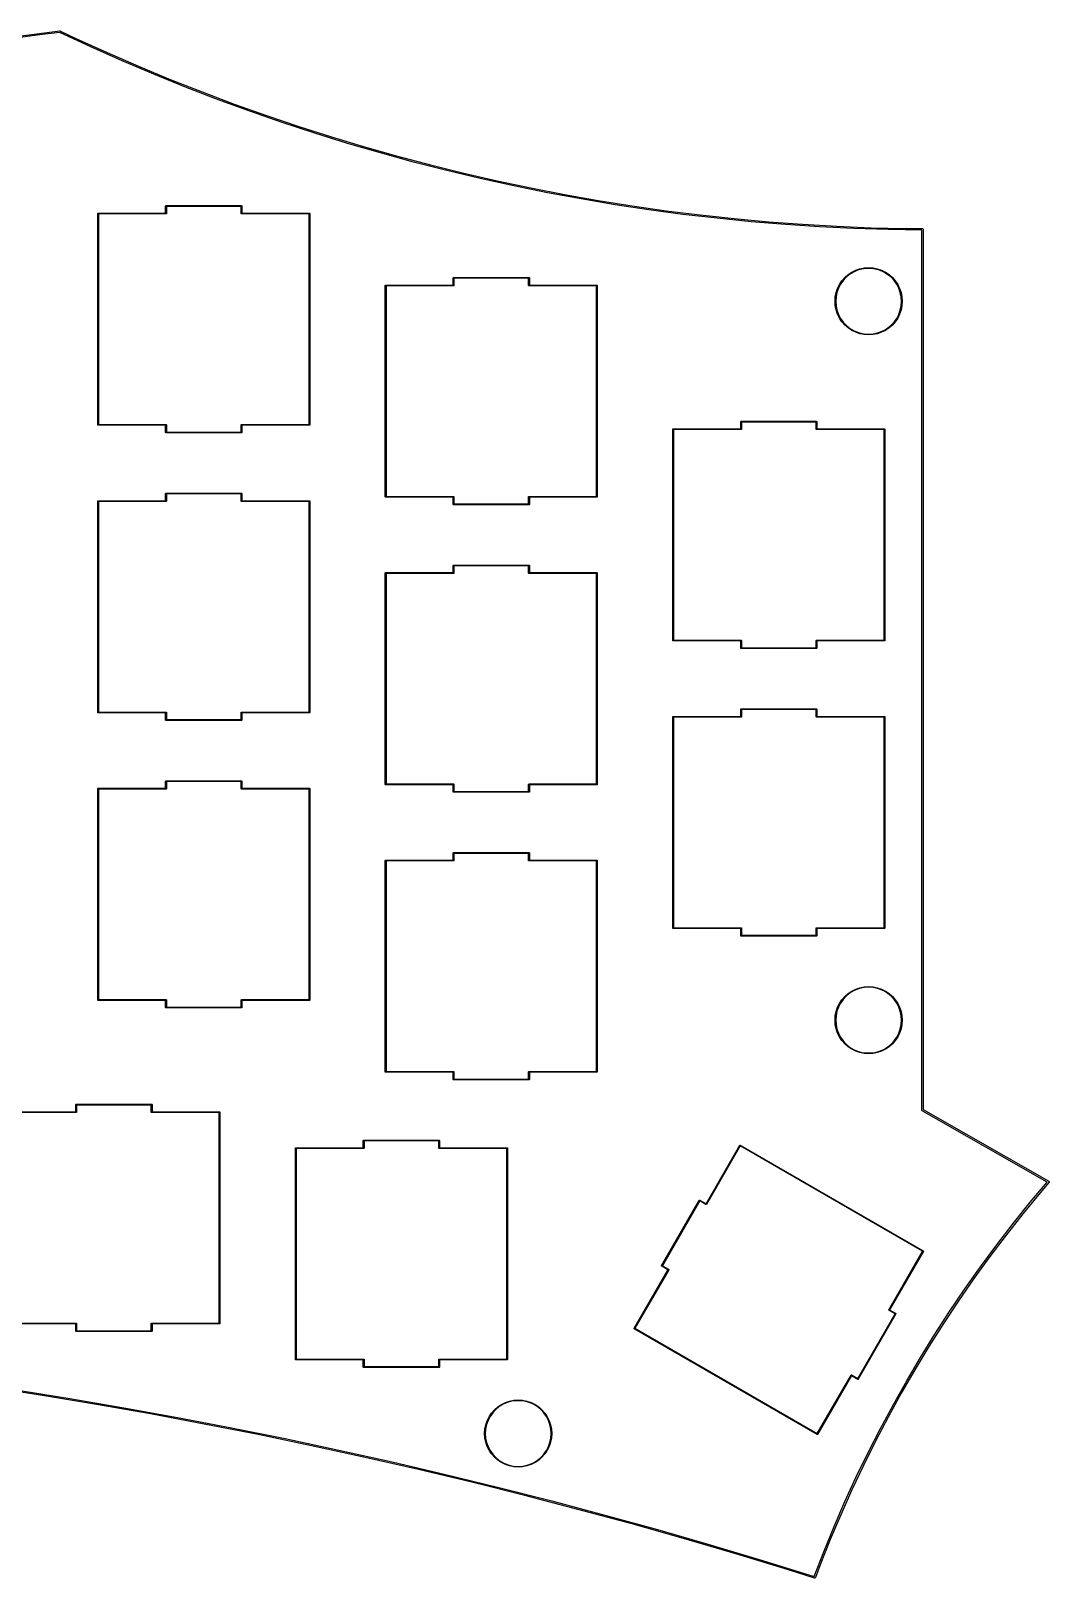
# Model space of a CAD drawing. Extents: x 54 to 197, y -144 to -42.
# Drawn here: x 129.6 to 197.1, y -144.1 to -41.6 of the extents above; entities that cross this region are included whole.
import ezdxf

# ---------------------------------------------------------------- set-up
doc = ezdxf.new("R2010")
doc.units = 0
doc.layers.add('BLACK', color=7, linetype='CONTINUOUS')

msp = doc.modelspace()

# ---------------------------------------------------------------- linework, layer by layer
at = {"layer": 'BLACK', "linetype": 'CONTINUOUS'}
for p, q in [((130.209829, -41.890552), (127.494024, -42.265391)), ((128.838254, -41.978909), (131.557807, -41.622262)), ((131.555902, -41.723268), (130.209829, -41.890552)), ((133.60456, -42.675382), (131.555902, -41.723268)), ((131.557807, -41.622262), (131.557807, -41.622257)), ((131.557807, -41.622257), (131.571547, -41.624906)), ((131.571547, -41.624906), (131.585426, -41.626711)), ((131.585426, -41.626711), (131.585422, -41.626719)), ((131.585422, -41.626719), (132.61166, -42.114188)), ((132.61166, -42.114188), (134.680218, -43.054525)), ((135.682396, -43.598979), (133.60456, -42.675382)), ((134.680218, -43.054525), (136.764265, -43.960017)), ((137.775438, -44.487576), (135.682396, -43.598979)), ((136.764265, -43.960017), (138.863214, -44.830409)), ((139.883097, -45.340924), (137.775438, -44.487576)), ((138.863214, -44.830409), (140.976473, -45.665455)), ((142.00478, -46.158784), (139.883097, -45.340924)), ((140.976473, -45.665455), (143.103447, -46.46492)), ((144.139889, -46.940923), (142.00478, -46.158784)), ((143.103447, -46.46492), (145.243539, -47.228579)), ((146.287822, -47.687123), (144.139889, -46.940923)), ((145.243539, -47.228579), (147.396144, -47.956218)), ((148.447975, -48.397172), (146.287822, -47.687123)), ((147.396144, -47.956218), (149.560656, -48.64763)), ((150.619739, -49.070872), (148.447975, -48.397172)), ((149.560656, -48.64763), (151.736467, -49.302622)), ((152.802503, -49.708031), (150.619739, -49.070872)), ((151.736467, -49.302622), (153.922963, -49.921009)), ((154.995652, -50.308472), (152.802503, -49.708031)), ((153.922963, -49.921009), (156.119528, -50.502617)), ((157.198568, -50.872024), (154.995652, -50.308472)), ((156.119528, -50.502617), (158.325544, -51.047282)), ((159.410631, -51.398529), (157.198568, -50.872024)), ((158.325544, -51.047282), (160.540389, -51.55485)), ((161.631218, -51.887839), (159.410631, -51.398529)), ((160.540389, -51.55485), (162.76344, -52.025179)), ((163.859704, -52.339816), (161.631218, -51.887839)), ((162.76344, -52.025179), (164.994071, -52.458136)), ((138.563973, -53.221875), (138.565876, -53.212308)), ((138.563973, -53.696875), (138.563973, -53.221875)), ((138.565876, -53.212308), (138.579406, -53.198778)), ((138.579406, -53.198778), (138.588973, -53.196875)), ((138.588973, -53.196875), (143.588973, -53.196875)), ((138.613973, -53.246875), (138.613973, -53.721875)), ((143.563973, -53.246875), (138.613973, -53.246875)), ((143.563973, -53.721875), (143.563973, -53.246875)), ((143.588973, -53.196875), (143.59854, -53.198778)), ((143.59854, -53.198778), (143.61207, -53.212308)), ((143.61207, -53.212308), (143.613973, -53.221875)), ((143.613973, -53.221875), (143.613973, -53.696875)), ((166.09546, -52.754332), (163.859704, -52.339816)), ((164.994071, -52.458136), (167.231654, -52.8536)), ((168.337858, -53.131271), (166.09546, -52.754332)), ((167.231654, -52.8536), (169.475557, -53.211458)), ((170.586266, -53.470527), (168.337858, -53.131271)), ((169.475557, -53.211458), (171.72515, -53.531611)), ((134.063973, -53.721875), (134.065876, -53.712308)), ((134.063973, -67.721875), (134.063973, -53.721875)), ((134.065876, -53.712308), (134.079406, -53.698778)), ((134.079406, -53.698778), (134.088973, -53.696875)), ((134.088973, -53.696875), (138.563973, -53.696875)), ((138.588973, -53.746875), (134.113973, -53.746875)), ((134.113973, -53.746875), (134.113973, -67.696875)), ((138.59854, -53.744972), (138.588973, -53.746875)), ((138.61207, -53.731442), (138.59854, -53.744972)), ((138.613973, -53.721875), (138.61207, -53.731442)), ((143.565876, -53.731442), (143.563973, -53.721875)), ((143.579406, -53.744972), (143.565876, -53.731442)), ((143.588973, -53.746875), (143.579406, -53.744972)), ((148.063973, -53.746875), (143.588973, -53.746875)), ((143.613973, -53.696875), (148.088973, -53.696875)), ((148.063973, -67.696875), (148.063973, -53.746875)), ((148.088973, -53.696875), (148.09854, -53.698778)), ((148.09854, -53.698778), (148.11207, -53.712308)), ((148.11207, -53.712308), (148.113973, -53.721875)), ((148.113973, -53.721875), (148.113973, -67.721875)), ((172.84005, -53.772004), (170.586266, -53.470527)), ((171.72515, -53.531611), (173.979799, -53.813967)), ((175.098576, -54.035617), (172.84005, -53.772004)), ((173.979799, -53.813967), (176.238869, -54.058448)), ((177.361207, -54.261292), (175.098576, -54.035617)), ((176.238869, -54.058448), (178.501723, -54.264984)), ((179.627307, -54.448966), (177.361207, -54.261292)), ((178.501723, -54.264984), (180.767724, -54.433518)), ((181.896238, -54.598585), (179.627307, -54.448966)), ((180.767724, -54.433518), (183.036235, -54.564002)), ((184.167359, -54.710107), (181.896238, -54.598585)), ((183.036235, -54.564002), (185.306615, -54.656399)), ((186.440033, -54.783502), (184.167359, -54.710107)), ((185.306615, -54.656399), (187.578227, -54.710683)), ((188.663973, -54.817978), (186.440033, -54.783502)), ((187.578227, -54.710683), (188.714329, -54.718751)), ((188.663973, -113.109375), (188.663973, -54.817978)), ((188.714329, -54.718751), (188.725762, -54.722556)), ((188.725762, -54.722556), (188.733107, -54.722556)), ((188.733107, -54.722556), (188.73677, -54.726219)), ((188.73677, -54.726219), (188.743649, -54.728509)), ((188.743649, -54.728509), (188.755201, -54.74465)), ((188.755201, -54.74465), (188.760167, -54.749616)), ((188.760167, -54.749616), (188.76071, -54.752347)), ((188.76071, -54.752347), (188.761634, -54.753638)), ((188.761634, -54.753638), (188.761611, -54.756875)), ((188.761611, -54.756875), (188.763973, -54.76875)), ((188.763973, -54.76875), (188.763973, -113.080359)), ((184.290627, -57.475618), (184.566226, -57.382065)), ((184.566226, -57.382065), (184.851677, -57.325285)), ((184.993324, -57.35625), (184.698547, -57.396766)), ((184.851677, -57.325285), (185.142098, -57.30625)), ((185.290872, -57.35625), (184.993324, -57.35625)), ((185.142098, -57.30625), (185.432519, -57.325285)), ((185.585649, -57.396766), (185.290872, -57.35625)), ((185.432519, -57.325285), (185.71797, -57.382065)), ((185.71797, -57.382065), (185.993569, -57.475618)), ((157.613973, -57.984375), (157.615876, -57.974808)), ((157.613973, -58.459375), (157.613973, -57.984375)), ((157.615876, -57.974808), (157.629406, -57.961278)), ((157.629406, -57.961278), (157.638973, -57.959375)), ((157.638973, -57.959375), (162.638973, -57.959375)), ((157.663973, -58.009375), (157.663973, -58.484375)), ((162.613973, -58.009375), (157.663973, -58.009375)), ((162.613973, -58.484375), (162.613973, -58.009375)), ((162.638973, -57.959375), (162.64854, -57.961278)), ((162.64854, -57.961278), (162.66207, -57.974808)), ((162.66207, -57.974808), (162.663973, -57.984375)), ((162.663973, -57.984375), (162.663973, -58.459375)), ((183.086466, -58.679779), (183.215191, -58.41875)), ((183.279394, -58.398514), (183.142502, -58.662703)), ((183.215191, -58.41875), (183.376887, -58.176756)), ((183.450984, -58.155427), (183.279394, -58.398514)), ((183.376887, -58.176756), (183.568785, -57.957937)), ((183.654076, -57.937968), (183.450984, -58.155427)), ((183.568785, -57.957937), (183.787604, -57.766039)), ((183.884888, -57.750189), (183.654076, -57.937968)), ((183.787604, -57.766039), (184.029598, -57.604343)), ((184.139118, -57.595587), (183.884888, -57.750189)), ((184.029598, -57.604343), (184.290627, -57.475618)), ((184.412033, -57.477044), (184.139118, -57.595587)), ((184.698547, -57.396766), (184.412033, -57.477044)), ((185.872163, -57.477044), (185.585649, -57.396766)), ((186.145078, -57.595587), (185.872163, -57.477044)), ((185.993569, -57.475618), (186.254598, -57.604343)), ((186.399308, -57.750189), (186.145078, -57.595587)), ((186.254598, -57.604343), (186.496592, -57.766039)), ((186.63012, -57.937968), (186.399308, -57.750189)), ((186.496592, -57.766039), (186.715411, -57.957937)), ((186.833212, -58.155427), (186.63012, -57.937968)), ((186.715411, -57.957937), (186.907309, -58.176756)), ((187.004802, -58.398514), (186.833212, -58.155427)), ((186.907309, -58.176756), (187.069005, -58.41875)), ((187.141694, -58.662703), (187.004802, -58.398514)), ((187.069005, -58.41875), (187.19773, -58.679779)), ((153.113973, -58.484375), (153.115876, -58.474808)), ((153.113973, -72.484375), (153.113973, -58.484375)), ((153.115876, -58.474808), (153.129406, -58.461278)), ((153.129406, -58.461278), (153.138973, -58.459375)), ((153.138973, -58.459375), (157.613973, -58.459375)), ((157.638973, -58.509375), (153.163973, -58.509375)), ((153.163973, -58.509375), (153.163973, -72.459375)), ((157.64854, -58.507472), (157.638973, -58.509375)), ((157.66207, -58.493942), (157.64854, -58.507472)), ((157.663973, -58.484375), (157.66207, -58.493942)), ((162.615876, -58.493942), (162.613973, -58.484375)), ((162.629406, -58.507472), (162.615876, -58.493942)), ((162.638973, -58.509375), (162.629406, -58.507472)), ((167.113973, -58.509375), (162.638973, -58.509375)), ((162.663973, -58.459375), (167.138973, -58.459375)), ((167.113973, -72.459375), (167.113973, -58.509375)), ((167.138973, -58.459375), (167.14854, -58.461278)), ((167.14854, -58.461278), (167.16207, -58.474808)), ((167.16207, -58.474808), (167.163973, -58.484375)), ((167.163973, -58.484375), (167.163973, -72.484375)), ((182.917098, -59.53125), (182.936133, -59.240829)), ((182.936133, -59.240829), (182.992913, -58.955378)), ((182.982321, -59.234396), (182.962016, -59.53125)), ((183.042859, -58.943071), (182.982321, -59.234396)), ((182.992913, -58.955378), (183.086466, -58.679779)), ((183.142502, -58.662703), (183.042859, -58.943071)), ((187.241337, -58.943071), (187.141694, -58.662703)), ((187.19773, -58.679779), (187.291283, -58.955378)), ((187.301875, -59.234396), (187.241337, -58.943071)), ((187.291283, -58.955378), (187.348063, -59.240829)), ((187.32218, -59.53125), (187.301875, -59.234396)), ((187.348063, -59.240829), (187.367098, -59.53125)), ((182.936133, -59.821671), (182.917098, -59.53125)), ((182.992913, -60.107122), (182.936133, -59.821671)), ((182.962016, -59.53125), (182.982321, -59.828104)), ((182.982321, -59.828104), (183.042859, -60.119429)), ((183.086466, -60.382721), (182.992913, -60.107122)), ((183.042859, -60.119429), (183.142502, -60.399797)), ((183.215191, -60.64375), (183.086466, -60.382721)), ((183.142502, -60.399797), (183.279394, -60.663986)), ((187.004802, -60.663986), (187.141694, -60.399797)), ((187.19773, -60.382721), (187.069005, -60.64375)), ((187.141694, -60.399797), (187.241337, -60.119429)), ((187.291283, -60.107122), (187.19773, -60.382721)), ((187.241337, -60.119429), (187.301875, -59.828104)), ((187.348063, -59.821671), (187.291283, -60.107122)), ((187.301875, -59.828104), (187.32218, -59.53125)), ((187.367098, -59.53125), (187.348063, -59.821671)), ((183.376887, -60.885744), (183.215191, -60.64375)), ((183.279394, -60.663986), (183.450984, -60.907073)), ((183.568785, -61.104563), (183.376887, -60.885744)), ((183.450984, -60.907073), (183.654076, -61.124532)), ((183.787604, -61.296461), (183.568785, -61.104563)), ((183.654076, -61.124532), (183.884888, -61.312311)), ((184.029598, -61.458157), (183.787604, -61.296461)), ((183.884888, -61.312311), (184.139118, -61.466913)), ((184.290627, -61.586882), (184.029598, -61.458157)), ((184.139118, -61.466913), (184.412033, -61.585456)), ((185.872163, -61.585456), (186.145078, -61.466913)), ((186.254598, -61.458157), (185.993569, -61.586882)), ((186.145078, -61.466913), (186.399308, -61.312311)), ((186.496592, -61.296461), (186.254598, -61.458157)), ((186.399308, -61.312311), (186.63012, -61.124532)), ((186.715411, -61.104563), (186.496592, -61.296461)), ((186.63012, -61.124532), (186.833212, -60.907073)), ((186.907309, -60.885744), (186.715411, -61.104563)), ((186.833212, -60.907073), (187.004802, -60.663986)), ((187.069005, -60.64375), (186.907309, -60.885744)), ((184.566226, -61.680435), (184.290627, -61.586882)), ((184.412033, -61.585456), (184.698547, -61.665734)), ((184.851677, -61.737215), (184.566226, -61.680435)), ((184.698547, -61.665734), (184.993324, -61.70625)), ((185.142098, -61.75625), (184.851677, -61.737215)), ((184.993324, -61.70625), (185.290872, -61.70625)), ((185.432519, -61.737215), (185.142098, -61.75625)), ((185.290872, -61.70625), (185.585649, -61.665734)), ((185.71797, -61.680435), (185.432519, -61.737215)), ((185.585649, -61.665734), (185.872163, -61.585456)), ((185.993569, -61.586882), (185.71797, -61.680435)), ((176.663973, -67.509375), (176.665876, -67.499808)), ((176.663973, -67.984375), (176.663973, -67.509375)), ((176.665876, -67.499808), (176.679406, -67.486278)), ((176.679406, -67.486278), (176.688973, -67.484375)), ((176.688973, -67.484375), (181.688973, -67.484375)), ((176.713973, -67.534375), (176.713973, -68.009375)), ((181.663973, -67.534375), (176.713973, -67.534375)), ((181.663973, -68.009375), (181.663973, -67.534375)), ((181.688973, -67.484375), (181.69854, -67.486278)), ((181.69854, -67.486278), (181.71207, -67.499808)), ((181.71207, -67.499808), (181.713973, -67.509375)), ((181.713973, -67.509375), (181.713973, -67.984375)), ((134.065876, -67.731442), (134.063973, -67.721875)), ((134.079406, -67.744972), (134.065876, -67.731442)), ((134.088973, -67.746875), (134.079406, -67.744972)), ((138.563973, -67.746875), (134.088973, -67.746875)), ((134.113973, -67.696875), (138.588973, -67.696875)), ((138.563973, -68.221875), (138.563973, -67.746875)), ((138.565876, -68.231442), (138.563973, -68.221875)), ((138.579406, -68.244972), (138.565876, -68.231442)), ((138.588973, -68.246875), (138.579406, -68.244972)), ((138.588973, -67.696875), (138.59854, -67.698778)), ((143.588973, -68.246875), (138.588973, -68.246875)), ((138.59854, -67.698778), (138.61207, -67.712308)), ((138.61207, -67.712308), (138.613973, -67.721875)), ((138.613973, -67.721875), (138.613973, -68.196875)), ((138.613973, -68.196875), (143.563973, -68.196875)), ((143.563973, -67.721875), (143.565876, -67.712308)), ((143.563973, -68.196875), (143.563973, -67.721875)), ((143.565876, -67.712308), (143.579406, -67.698778)), ((143.579406, -67.698778), (143.588973, -67.696875)), ((143.588973, -67.696875), (148.063973, -67.696875)), ((143.59854, -68.244972), (143.588973, -68.246875)), ((143.61207, -68.231442), (143.59854, -68.244972)), ((143.613973, -68.221875), (143.61207, -68.231442)), ((148.088973, -67.746875), (143.613973, -67.746875)), ((143.613973, -67.746875), (143.613973, -68.221875)), ((148.09854, -67.744972), (148.088973, -67.746875)), ((148.11207, -67.731442), (148.09854, -67.744972)), ((148.113973, -67.721875), (148.11207, -67.731442)), ((172.163973, -68.009375), (172.165876, -67.999808)), ((172.163973, -82.009375), (172.163973, -68.009375)), ((172.165876, -67.999808), (172.179406, -67.986278)), ((172.179406, -67.986278), (172.188973, -67.984375)), ((172.188973, -67.984375), (176.663973, -67.984375)), ((176.688973, -68.034375), (172.213973, -68.034375)), ((172.213973, -68.034375), (172.213973, -81.984375)), ((176.69854, -68.032472), (176.688973, -68.034375)), ((176.71207, -68.018942), (176.69854, -68.032472)), ((176.713973, -68.009375), (176.71207, -68.018942)), ((181.665876, -68.018942), (181.663973, -68.009375)), ((181.679406, -68.032472), (181.665876, -68.018942)), ((181.688973, -68.034375), (181.679406, -68.032472)), ((186.163973, -68.034375), (181.688973, -68.034375)), ((181.713973, -67.984375), (186.188973, -67.984375)), ((186.163973, -81.984375), (186.163973, -68.034375)), ((186.188973, -67.984375), (186.19854, -67.986278)), ((186.19854, -67.986278), (186.21207, -67.999808)), ((186.21207, -67.999808), (186.213973, -68.009375)), ((186.213973, -68.009375), (186.213973, -82.009375)), ((134.063973, -72.771875), (134.065876, -72.762308)), ((134.065876, -72.762308), (134.079406, -72.748778)), ((134.079406, -72.748778), (134.088973, -72.746875)), ((134.088973, -72.746875), (138.563973, -72.746875)), ((138.563973, -72.271875), (138.565876, -72.262308)), ((138.563973, -72.746875), (138.563973, -72.271875)), ((138.565876, -72.262308), (138.579406, -72.248778)), ((138.579406, -72.248778), (138.588973, -72.246875)), ((138.588973, -72.246875), (143.588973, -72.246875)), ((138.613973, -72.296875), (138.613973, -72.771875)), ((143.563973, -72.296875), (138.613973, -72.296875)), ((143.563973, -72.771875), (143.563973, -72.296875)), ((143.588973, -72.246875), (143.59854, -72.248778)), ((143.59854, -72.248778), (143.61207, -72.262308)), ((143.61207, -72.262308), (143.613973, -72.271875)), ((143.613973, -72.271875), (143.613973, -72.746875)), ((143.613973, -72.746875), (148.088973, -72.746875)), ((148.088973, -72.746875), (148.09854, -72.748778)), ((148.09854, -72.748778), (148.11207, -72.762308)), ((148.11207, -72.762308), (148.113973, -72.771875)), ((153.115876, -72.493942), (153.113973, -72.484375)), ((153.129406, -72.507472), (153.115876, -72.493942)), ((153.138973, -72.509375), (153.129406, -72.507472)), ((157.613973, -72.509375), (153.138973, -72.509375)), ((153.163973, -72.459375), (157.638973, -72.459375)), ((157.613973, -72.984375), (157.613973, -72.509375)), ((157.638973, -72.459375), (157.64854, -72.461278)), ((157.64854, -72.461278), (157.66207, -72.474808)), ((157.66207, -72.474808), (157.663973, -72.484375)), ((157.663973, -72.484375), (157.663973, -72.959375)), ((162.613973, -72.484375), (162.615876, -72.474808)), ((162.613973, -72.959375), (162.613973, -72.484375)), ((162.615876, -72.474808), (162.629406, -72.461278)), ((162.629406, -72.461278), (162.638973, -72.459375)), ((162.638973, -72.459375), (167.113973, -72.459375)), ((167.138973, -72.509375), (162.663973, -72.509375)), ((162.663973, -72.509375), (162.663973, -72.984375)), ((167.14854, -72.507472), (167.138973, -72.509375)), ((167.16207, -72.493942), (167.14854, -72.507472)), ((167.163973, -72.484375), (167.16207, -72.493942)), ((134.063973, -86.771875), (134.063973, -72.771875)), ((138.588973, -72.796875), (134.113973, -72.796875)), ((134.113973, -72.796875), (134.113973, -86.746875)), ((138.59854, -72.794972), (138.588973, -72.796875)), ((138.61207, -72.781442), (138.59854, -72.794972)), ((138.613973, -72.771875), (138.61207, -72.781442)), ((143.565876, -72.781442), (143.563973, -72.771875)), ((143.579406, -72.794972), (143.565876, -72.781442)), ((143.588973, -72.796875), (143.579406, -72.794972)), ((148.063973, -72.796875), (143.588973, -72.796875)), ((148.063973, -86.746875), (148.063973, -72.796875)), ((148.113973, -72.771875), (148.113973, -86.771875)), ((157.615876, -72.993942), (157.613973, -72.984375)), ((157.629406, -73.007472), (157.615876, -72.993942)), ((157.638973, -73.009375), (157.629406, -73.007472)), ((162.638973, -73.009375), (157.638973, -73.009375)), ((157.663973, -72.959375), (162.613973, -72.959375)), ((162.64854, -73.007472), (162.638973, -73.009375)), ((162.66207, -72.993942), (162.64854, -73.007472)), ((162.663973, -72.984375), (162.66207, -72.993942)), ((153.113973, -77.534375), (153.115876, -77.524808)), ((153.113973, -91.534375), (153.113973, -77.534375)), ((153.115876, -77.524808), (153.129406, -77.511278)), ((153.129406, -77.511278), (153.138973, -77.509375)), ((153.138973, -77.509375), (157.613973, -77.509375)), ((157.638973, -77.559375), (153.163973, -77.559375)), ((153.163973, -77.559375), (153.163973, -91.509375)), ((157.613973, -77.034375), (157.615876, -77.024808)), ((157.613973, -77.509375), (157.613973, -77.034375)), ((157.615876, -77.024808), (157.629406, -77.011278)), ((157.629406, -77.011278), (157.638973, -77.009375)), ((157.638973, -77.009375), (162.638973, -77.009375)), ((157.64854, -77.557472), (157.638973, -77.559375)), ((157.66207, -77.543942), (157.64854, -77.557472)), ((157.663973, -77.534375), (157.66207, -77.543942)), ((157.663973, -77.059375), (157.663973, -77.534375)), ((162.613973, -77.059375), (157.663973, -77.059375)), ((162.613973, -77.534375), (162.613973, -77.059375)), ((162.615876, -77.543942), (162.613973, -77.534375)), ((162.629406, -77.557472), (162.615876, -77.543942)), ((162.638973, -77.559375), (162.629406, -77.557472)), ((162.638973, -77.009375), (162.64854, -77.011278)), ((167.113973, -77.559375), (162.638973, -77.559375)), ((162.64854, -77.011278), (162.66207, -77.024808)), ((162.66207, -77.024808), (162.663973, -77.034375)), ((162.663973, -77.034375), (162.663973, -77.509375)), ((162.663973, -77.509375), (167.138973, -77.509375)), ((167.113973, -91.509375), (167.113973, -77.559375)), ((167.138973, -77.509375), (167.14854, -77.511278)), ((167.14854, -77.511278), (167.16207, -77.524808)), ((167.16207, -77.524808), (167.163973, -77.534375)), ((167.163973, -77.534375), (167.163973, -91.534375)), ((172.213973, -81.984375), (176.688973, -81.984375)), ((176.688973, -81.984375), (176.69854, -81.986278)), ((176.69854, -81.986278), (176.71207, -81.999808)), ((181.665876, -81.999808), (181.679406, -81.986278)), ((181.679406, -81.986278), (181.688973, -81.984375)), ((181.688973, -81.984375), (186.163973, -81.984375)), ((172.165876, -82.018942), (172.163973, -82.009375)), ((172.179406, -82.032472), (172.165876, -82.018942)), ((172.188973, -82.034375), (172.179406, -82.032472)), ((176.663973, -82.034375), (172.188973, -82.034375)), ((176.663973, -82.509375), (176.663973, -82.034375)), ((176.665876, -82.518942), (176.663973, -82.509375)), ((176.679406, -82.532472), (176.665876, -82.518942)), ((176.688973, -82.534375), (176.679406, -82.532472)), ((181.688973, -82.534375), (176.688973, -82.534375)), ((176.71207, -81.999808), (176.713973, -82.009375)), ((176.713973, -82.009375), (176.713973, -82.484375)), ((176.713973, -82.484375), (181.663973, -82.484375)), ((181.663973, -82.009375), (181.665876, -81.999808)), ((181.663973, -82.484375), (181.663973, -82.009375)), ((181.69854, -82.532472), (181.688973, -82.534375)), ((181.71207, -82.518942), (181.69854, -82.532472)), ((181.713973, -82.509375), (181.71207, -82.518942)), ((186.188973, -82.034375), (181.713973, -82.034375)), ((181.713973, -82.034375), (181.713973, -82.509375)), ((186.19854, -82.032472), (186.188973, -82.034375)), ((186.21207, -82.018942), (186.19854, -82.032472)), ((186.213973, -82.009375), (186.21207, -82.018942)), ((134.065876, -86.781442), (134.063973, -86.771875)), ((134.079406, -86.794972), (134.065876, -86.781442)), ((134.088973, -86.796875), (134.079406, -86.794972)), ((138.563973, -86.796875), (134.088973, -86.796875)), ((134.113973, -86.746875), (138.588973, -86.746875)), ((138.563973, -87.271875), (138.563973, -86.796875)), ((138.588973, -86.746875), (138.59854, -86.748778)), ((138.59854, -86.748778), (138.61207, -86.762308)), ((138.61207, -86.762308), (138.613973, -86.771875)), ((138.613973, -86.771875), (138.613973, -87.246875)), ((143.563973, -86.771875), (143.565876, -86.762308)), ((143.563973, -87.246875), (143.563973, -86.771875)), ((143.565876, -86.762308), (143.579406, -86.748778)), ((143.579406, -86.748778), (143.588973, -86.746875)), ((143.588973, -86.746875), (148.063973, -86.746875)), ((148.088973, -86.796875), (143.613973, -86.796875)), ((143.613973, -86.796875), (143.613973, -87.271875)), ((148.09854, -86.794972), (148.088973, -86.796875)), ((148.11207, -86.781442), (148.09854, -86.794972)), ((148.113973, -86.771875), (148.11207, -86.781442)), ((172.163973, -87.059375), (172.165876, -87.049808)), ((172.163973, -101.059375), (172.163973, -87.059375)), ((172.165876, -87.049808), (172.179406, -87.036278)), ((172.179406, -87.036278), (172.188973, -87.034375)), ((172.188973, -87.034375), (176.663973, -87.034375)), ((176.688973, -87.084375), (172.213973, -87.084375)), ((172.213973, -87.084375), (172.213973, -101.034375)), ((176.663973, -86.559375), (176.665876, -86.549808)), ((176.663973, -87.034375), (176.663973, -86.559375)), ((176.665876, -86.549808), (176.679406, -86.536278)), ((176.679406, -86.536278), (176.688973, -86.534375)), ((176.688973, -86.534375), (181.688973, -86.534375)), ((176.69854, -87.082472), (176.688973, -87.084375)), ((176.71207, -87.068942), (176.69854, -87.082472)), ((176.713973, -87.059375), (176.71207, -87.068942)), ((176.713973, -86.584375), (176.713973, -87.059375)), ((181.663973, -86.584375), (176.713973, -86.584375)), ((181.663973, -87.059375), (181.663973, -86.584375)), ((181.665876, -87.068942), (181.663973, -87.059375)), ((181.679406, -87.082472), (181.665876, -87.068942)), ((181.688973, -87.084375), (181.679406, -87.082472)), ((181.688973, -86.534375), (181.69854, -86.536278)), ((186.163973, -87.084375), (181.688973, -87.084375)), ((181.69854, -86.536278), (181.71207, -86.549808)), ((181.71207, -86.549808), (181.713973, -86.559375)), ((181.713973, -86.559375), (181.713973, -87.034375)), ((181.713973, -87.034375), (186.188973, -87.034375)), ((186.163973, -101.034375), (186.163973, -87.084375)), ((186.188973, -87.034375), (186.19854, -87.036278)), ((186.19854, -87.036278), (186.21207, -87.049808)), ((186.21207, -87.049808), (186.213973, -87.059375)), ((186.213973, -87.059375), (186.213973, -101.059375)), ((138.565876, -87.281442), (138.563973, -87.271875)), ((138.579406, -87.294972), (138.565876, -87.281442)), ((138.588973, -87.296875), (138.579406, -87.294972)), ((143.588973, -87.296875), (138.588973, -87.296875)), ((138.613973, -87.246875), (143.563973, -87.246875)), ((143.59854, -87.294972), (143.588973, -87.296875)), ((143.61207, -87.281442), (143.59854, -87.294972)), ((143.613973, -87.271875), (143.61207, -87.281442)), ((134.063973, -91.821875), (134.065876, -91.812308)), ((134.063973, -105.821875), (134.063973, -91.821875)), ((134.065876, -91.812308), (134.079406, -91.798778)), ((134.079406, -91.798778), (134.088973, -91.796875)), ((134.088973, -91.796875), (138.563973, -91.796875)), ((138.588973, -91.846875), (134.113973, -91.846875)), ((134.113973, -91.846875), (134.113973, -105.796875)), ((138.563973, -91.321875), (138.565876, -91.312308)), ((138.563973, -91.796875), (138.563973, -91.321875)), ((138.565876, -91.312308), (138.579406, -91.298778)), ((138.579406, -91.298778), (138.588973, -91.296875)), ((138.588973, -91.296875), (143.588973, -91.296875)), ((138.59854, -91.844972), (138.588973, -91.846875)), ((138.61207, -91.831442), (138.59854, -91.844972)), ((138.613973, -91.821875), (138.61207, -91.831442)), ((138.613973, -91.346875), (138.613973, -91.821875)), ((143.563973, -91.346875), (138.613973, -91.346875)), ((143.563973, -91.821875), (143.563973, -91.346875)), ((143.565876, -91.831442), (143.563973, -91.821875)), ((143.579406, -91.844972), (143.565876, -91.831442)), ((143.588973, -91.846875), (143.579406, -91.844972)), ((143.588973, -91.296875), (143.59854, -91.298778)), ((148.063973, -91.846875), (143.588973, -91.846875)), ((143.59854, -91.298778), (143.61207, -91.312308)), ((143.61207, -91.312308), (143.613973, -91.321875)), ((143.613973, -91.321875), (143.613973, -91.796875)), ((143.613973, -91.796875), (148.088973, -91.796875)), ((148.063973, -105.796875), (148.063973, -91.846875)), ((148.088973, -91.796875), (148.09854, -91.798778)), ((148.09854, -91.798778), (148.11207, -91.812308)), ((148.11207, -91.812308), (148.113973, -91.821875)), ((148.113973, -91.821875), (148.113973, -105.821875)), ((153.115876, -91.543942), (153.113973, -91.534375)), ((153.129406, -91.557472), (153.115876, -91.543942)), ((153.138973, -91.559375), (153.129406, -91.557472)), ((157.613973, -91.559375), (153.138973, -91.559375)), ((153.163973, -91.509375), (157.638973, -91.509375)), ((157.613973, -92.034375), (157.613973, -91.559375)), ((157.615876, -92.043942), (157.613973, -92.034375)), ((157.629406, -92.057472), (157.615876, -92.043942)), ((157.638973, -92.059375), (157.629406, -92.057472)), ((157.638973, -91.509375), (157.64854, -91.511278)), ((162.638973, -92.059375), (157.638973, -92.059375)), ((157.64854, -91.511278), (157.66207, -91.524808)), ((157.66207, -91.524808), (157.663973, -91.534375)), ((157.663973, -91.534375), (157.663973, -92.009375)), ((157.663973, -92.009375), (162.613973, -92.009375)), ((162.613973, -91.534375), (162.615876, -91.524808)), ((162.613973, -92.009375), (162.613973, -91.534375)), ((162.615876, -91.524808), (162.629406, -91.511278)), ((162.629406, -91.511278), (162.638973, -91.509375)), ((162.638973, -91.509375), (167.113973, -91.509375)), ((162.64854, -92.057472), (162.638973, -92.059375)), ((162.66207, -92.043942), (162.64854, -92.057472)), ((162.663973, -92.034375), (162.66207, -92.043942)), ((167.138973, -91.559375), (162.663973, -91.559375)), ((162.663973, -91.559375), (162.663973, -92.034375)), ((167.14854, -91.557472), (167.138973, -91.559375)), ((167.16207, -91.543942), (167.14854, -91.557472)), ((167.163973, -91.534375), (167.16207, -91.543942)), ((157.613973, -96.084375), (157.615876, -96.074808)), ((157.613973, -96.559375), (157.613973, -96.084375)), ((157.615876, -96.074808), (157.629406, -96.061278)), ((157.629406, -96.061278), (157.638973, -96.059375)), ((157.638973, -96.059375), (162.638973, -96.059375)), ((157.663973, -96.109375), (157.663973, -96.584375)), ((162.613973, -96.109375), (157.663973, -96.109375)), ((162.613973, -96.584375), (162.613973, -96.109375)), ((162.638973, -96.059375), (162.64854, -96.061278)), ((162.64854, -96.061278), (162.66207, -96.074808)), ((162.66207, -96.074808), (162.663973, -96.084375)), ((162.663973, -96.084375), (162.663973, -96.559375)), ((153.113973, -96.584375), (153.115876, -96.574808)), ((153.113973, -110.584375), (153.113973, -96.584375)), ((153.115876, -96.574808), (153.129406, -96.561278)), ((153.129406, -96.561278), (153.138973, -96.559375)), ((153.138973, -96.559375), (157.613973, -96.559375)), ((157.638973, -96.609375), (153.163973, -96.609375)), ((153.163973, -96.609375), (153.163973, -110.559375)), ((157.64854, -96.607472), (157.638973, -96.609375)), ((157.66207, -96.593942), (157.64854, -96.607472)), ((157.663973, -96.584375), (157.66207, -96.593942)), ((162.615876, -96.593942), (162.613973, -96.584375)), ((162.629406, -96.607472), (162.615876, -96.593942)), ((162.638973, -96.609375), (162.629406, -96.607472)), ((167.113973, -96.609375), (162.638973, -96.609375)), ((162.663973, -96.559375), (167.138973, -96.559375)), ((167.113973, -110.559375), (167.113973, -96.609375)), ((167.138973, -96.559375), (167.14854, -96.561278)), ((167.14854, -96.561278), (167.16207, -96.574808)), ((167.16207, -96.574808), (167.163973, -96.584375)), ((167.163973, -96.584375), (167.163973, -110.584375)), ((172.165876, -101.068942), (172.163973, -101.059375)), ((172.179406, -101.082472), (172.165876, -101.068942)), ((172.188973, -101.084375), (172.179406, -101.082472)), ((176.663973, -101.084375), (172.188973, -101.084375)), ((172.213973, -101.034375), (176.688973, -101.034375)), ((176.663973, -101.559375), (176.663973, -101.084375)), ((176.688973, -101.034375), (176.69854, -101.036278)), ((176.69854, -101.036278), (176.71207, -101.049808)), ((176.71207, -101.049808), (176.713973, -101.059375)), ((176.713973, -101.059375), (176.713973, -101.534375)), ((181.663973, -101.059375), (181.665876, -101.049808)), ((181.663973, -101.534375), (181.663973, -101.059375)), ((181.665876, -101.049808), (181.679406, -101.036278)), ((181.679406, -101.036278), (181.688973, -101.034375)), ((181.688973, -101.034375), (186.163973, -101.034375)), ((186.188973, -101.084375), (181.713973, -101.084375)), ((181.713973, -101.084375), (181.713973, -101.559375)), ((186.19854, -101.082472), (186.188973, -101.084375)), ((186.21207, -101.068942), (186.19854, -101.082472)), ((186.213973, -101.059375), (186.21207, -101.068942)), ((176.665876, -101.568942), (176.663973, -101.559375)), ((176.679406, -101.582472), (176.665876, -101.568942)), ((176.688973, -101.584375), (176.679406, -101.582472)), ((181.688973, -101.584375), (176.688973, -101.584375)), ((176.713973, -101.534375), (181.663973, -101.534375)), ((181.69854, -101.582472), (181.688973, -101.584375)), ((181.71207, -101.568942), (181.69854, -101.582472)), ((181.713973, -101.559375), (181.71207, -101.568942)), ((183.654076, -105.562968), (183.450984, -105.780427)), ((183.568785, -105.582937), (183.787604, -105.391039)), ((183.884888, -105.375189), (183.654076, -105.562968)), ((183.787604, -105.391039), (184.029598, -105.229343)), ((184.139118, -105.220587), (183.884888, -105.375189)), ((184.029598, -105.229343), (184.290627, -105.100618)), ((184.412033, -105.102044), (184.139118, -105.220587)), ((184.290627, -105.100618), (184.566226, -105.007065)), ((184.698547, -105.021766), (184.412033, -105.102044)), ((184.566226, -105.007065), (184.851677, -104.950285)), ((184.993324, -104.98125), (184.698547, -105.021766)), ((184.851677, -104.950285), (185.142098, -104.93125)), ((185.290872, -104.98125), (184.993324, -104.98125)), ((185.142098, -104.93125), (185.432519, -104.950285)), ((185.585649, -105.021766), (185.290872, -104.98125)), ((185.432519, -104.950285), (185.71797, -105.007065)), ((185.872163, -105.102044), (185.585649, -105.021766)), ((185.71797, -105.007065), (185.993569, -105.100618)), ((186.145078, -105.220587), (185.872163, -105.102044)), ((185.993569, -105.100618), (186.254598, -105.229343)), ((186.399308, -105.375189), (186.145078, -105.220587)), ((186.254598, -105.229343), (186.496592, -105.391039)), ((186.63012, -105.562968), (186.399308, -105.375189)), ((186.496592, -105.391039), (186.715411, -105.582937)), ((186.833212, -105.780427), (186.63012, -105.562968)), ((134.065876, -105.831442), (134.063973, -105.821875)), ((134.079406, -105.844972), (134.065876, -105.831442)), ((134.088973, -105.846875), (134.079406, -105.844972)), ((138.563973, -105.846875), (134.088973, -105.846875)), ((134.113973, -105.796875), (138.588973, -105.796875)), ((138.563973, -106.321875), (138.563973, -105.846875)), ((138.565876, -106.331442), (138.563973, -106.321875)), ((138.579406, -106.344972), (138.565876, -106.331442)), ((138.588973, -106.346875), (138.579406, -106.344972)), ((138.588973, -105.796875), (138.59854, -105.798778)), ((143.588973, -106.346875), (138.588973, -106.346875)), ((138.59854, -105.798778), (138.61207, -105.812308)), ((138.61207, -105.812308), (138.613973, -105.821875)), ((138.613973, -105.821875), (138.613973, -106.296875)), ((138.613973, -106.296875), (143.563973, -106.296875)), ((143.563973, -105.821875), (143.565876, -105.812308)), ((143.563973, -106.296875), (143.563973, -105.821875)), ((143.565876, -105.812308), (143.579406, -105.798778)), ((143.579406, -105.798778), (143.588973, -105.796875)), ((143.588973, -105.796875), (148.063973, -105.796875)), ((143.59854, -106.344972), (143.588973, -106.346875)), ((143.61207, -106.331442), (143.59854, -106.344972)), ((143.613973, -106.321875), (143.61207, -106.331442)), ((148.088973, -105.846875), (143.613973, -105.846875)), ((143.613973, -105.846875), (143.613973, -106.321875)), ((148.09854, -105.844972), (148.088973, -105.846875)), ((148.11207, -105.831442), (148.09854, -105.844972)), ((148.113973, -105.821875), (148.11207, -105.831442)), ((182.936133, -106.865829), (182.992913, -106.580378)), ((183.042859, -106.568071), (182.982321, -106.859396)), ((182.992913, -106.580378), (183.086466, -106.304779)), ((183.142502, -106.287703), (183.042859, -106.568071)), ((183.086466, -106.304779), (183.215191, -106.04375)), ((183.279394, -106.023514), (183.142502, -106.287703)), ((183.215191, -106.04375), (183.376887, -105.801756)), ((183.450984, -105.780427), (183.279394, -106.023514)), ((183.376887, -105.801756), (183.568785, -105.582937)), ((186.715411, -105.582937), (186.907309, -105.801756)), ((187.004802, -106.023514), (186.833212, -105.780427)), ((186.907309, -105.801756), (187.069005, -106.04375)), ((187.141694, -106.287703), (187.004802, -106.023514)), ((187.069005, -106.04375), (187.19773, -106.304779)), ((187.241337, -106.568071), (187.141694, -106.287703)), ((187.19773, -106.304779), (187.291283, -106.580378)), ((187.301875, -106.859396), (187.241337, -106.568071)), ((187.291283, -106.580378), (187.348063, -106.865829)), ((182.917098, -107.15625), (182.936133, -106.865829)), ((182.936133, -107.446671), (182.917098, -107.15625)), ((182.992913, -107.732122), (182.936133, -107.446671)), ((182.982321, -106.859396), (182.962016, -107.15625)), ((182.962016, -107.15625), (182.982321, -107.453104)), ((182.982321, -107.453104), (183.042859, -107.744429)), ((187.241337, -107.744429), (187.301875, -107.453104)), ((187.348063, -107.446671), (187.291283, -107.732122)), ((187.32218, -107.15625), (187.301875, -106.859396)), ((187.301875, -107.453104), (187.32218, -107.15625)), ((187.348063, -106.865829), (187.367098, -107.15625)), ((187.367098, -107.15625), (187.348063, -107.446671)), ((183.086466, -108.007721), (182.992913, -107.732122)), ((183.042859, -107.744429), (183.142502, -108.024797)), ((183.215191, -108.26875), (183.086466, -108.007721)), ((183.142502, -108.024797), (183.279394, -108.288986)), ((183.376887, -108.510744), (183.215191, -108.26875)), ((183.279394, -108.288986), (183.450984, -108.532073)), ((183.568785, -108.729563), (183.376887, -108.510744)), ((183.450984, -108.532073), (183.654076, -108.749532)), ((186.63012, -108.749532), (186.833212, -108.532073)), ((186.907309, -108.510744), (186.715411, -108.729563)), ((186.833212, -108.532073), (187.004802, -108.288986)), ((187.069005, -108.26875), (186.907309, -108.510744)), ((187.004802, -108.288986), (187.141694, -108.024797)), ((187.19773, -108.007721), (187.069005, -108.26875)), ((187.141694, -108.024797), (187.241337, -107.744429)), ((187.291283, -107.732122), (187.19773, -108.007721)), ((183.787604, -108.921461), (183.568785, -108.729563)), ((183.654076, -108.749532), (183.884888, -108.937311)), ((184.029598, -109.083157), (183.787604, -108.921461)), ((183.884888, -108.937311), (184.139118, -109.091913)), ((184.290627, -109.211882), (184.029598, -109.083157)), ((184.139118, -109.091913), (184.412033, -109.210456)), ((184.566226, -109.305435), (184.290627, -109.211882)), ((184.412033, -109.210456), (184.698547, -109.290734)), ((184.851677, -109.362215), (184.566226, -109.305435)), ((184.698547, -109.290734), (184.993324, -109.33125)), ((185.142098, -109.38125), (184.851677, -109.362215)), ((184.993324, -109.33125), (185.290872, -109.33125)), ((185.432519, -109.362215), (185.142098, -109.38125)), ((185.290872, -109.33125), (185.585649, -109.290734)), ((185.71797, -109.305435), (185.432519, -109.362215)), ((185.585649, -109.290734), (185.872163, -109.210456)), ((185.993569, -109.211882), (185.71797, -109.305435)), ((185.872163, -109.210456), (186.145078, -109.091913)), ((186.254598, -109.083157), (185.993569, -109.211882)), ((186.145078, -109.091913), (186.399308, -108.937311)), ((186.496592, -108.921461), (186.254598, -109.083157)), ((186.399308, -108.937311), (186.63012, -108.749532)), ((186.715411, -108.729563), (186.496592, -108.921461)), ((153.115876, -110.593942), (153.113973, -110.584375)), ((153.129406, -110.607472), (153.115876, -110.593942)), ((153.138973, -110.609375), (153.129406, -110.607472)), ((157.613973, -110.609375), (153.138973, -110.609375)), ((153.163973, -110.559375), (157.638973, -110.559375)), ((157.613973, -111.084375), (157.613973, -110.609375)), ((157.638973, -110.559375), (157.64854, -110.561278)), ((157.64854, -110.561278), (157.66207, -110.574808)), ((157.66207, -110.574808), (157.663973, -110.584375)), ((157.663973, -110.584375), (157.663973, -111.059375)), ((162.613973, -110.584375), (162.615876, -110.574808)), ((162.613973, -111.059375), (162.613973, -110.584375)), ((162.615876, -110.574808), (162.629406, -110.561278)), ((162.629406, -110.561278), (162.638973, -110.559375)), ((162.638973, -110.559375), (167.113973, -110.559375)), ((167.138973, -110.609375), (162.663973, -110.609375)), ((162.663973, -110.609375), (162.663973, -111.084375)), ((167.14854, -110.607472), (167.138973, -110.609375)), ((167.16207, -110.593942), (167.14854, -110.607472)), ((167.163973, -110.584375), (167.16207, -110.593942)), ((157.615876, -111.093942), (157.613973, -111.084375)), ((157.629406, -111.107472), (157.615876, -111.093942)), ((157.638973, -111.109375), (157.629406, -111.107472)), ((162.638973, -111.109375), (157.638973, -111.109375)), ((157.663973, -111.059375), (162.613973, -111.059375)), ((162.64854, -111.107472), (162.638973, -111.109375)), ((162.66207, -111.093942), (162.64854, -111.107472)), ((162.663973, -111.084375), (162.66207, -111.093942)), ((132.612751, -112.743558), (132.626281, -112.730028)), ((132.626281, -112.730028), (132.635848, -112.728125)), ((132.635848, -112.728125), (137.635848, -112.728125)), ((137.635848, -112.728125), (137.645415, -112.730028)), ((137.645415, -112.730028), (137.658945, -112.743558)), ((128.135848, -113.228125), (132.610848, -113.228125)), ((132.635848, -113.278125), (128.160848, -113.278125)), ((132.610848, -112.753125), (132.612751, -112.743558)), ((132.610848, -113.228125), (132.610848, -112.753125)), ((132.645415, -113.276222), (132.635848, -113.278125)), ((132.658945, -113.262692), (132.645415, -113.276222)), ((132.660848, -113.253125), (132.658945, -113.262692)), ((132.660848, -112.778125), (132.660848, -113.253125)), ((137.610848, -112.778125), (132.660848, -112.778125)), ((137.610848, -113.253125), (137.610848, -112.778125)), ((137.612751, -113.262692), (137.610848, -113.253125)), ((137.626281, -113.276222), (137.612751, -113.262692)), ((137.635848, -113.278125), (137.626281, -113.276222)), ((142.110848, -113.278125), (137.635848, -113.278125)), ((137.658945, -112.743558), (137.660848, -112.753125)), ((137.660848, -112.753125), (137.660848, -113.228125)), ((137.660848, -113.228125), (142.135848, -113.228125)), ((142.110848, -127.228125), (142.110848, -113.278125)), ((142.135848, -113.228125), (142.145415, -113.230028)), ((142.145415, -113.230028), (142.158945, -113.243558)), ((142.158945, -113.243558), (142.160848, -113.253125)), ((142.160848, -113.253125), (142.160848, -127.253125)), ((188.667779, -113.128509), (188.663973, -113.109375)), ((188.672633, -113.133363), (188.667779, -113.128509)), ((188.674441, -113.13999), (188.672633, -113.133363)), ((188.689166, -113.152787), (188.674441, -113.13999)), ((196.97159, -117.8856), (188.689166, -113.152787)), ((188.763973, -113.080359), (197.073155, -117.828463)), ((147.160848, -115.634375), (147.162751, -115.624808)), ((147.160848, -129.634375), (147.160848, -115.634375)), ((147.162751, -115.624808), (147.176281, -115.611278)), ((147.176281, -115.611278), (147.185848, -115.609375)), ((147.185848, -115.609375), (151.660848, -115.609375)), ((151.685848, -115.659375), (147.210848, -115.659375)), ((147.210848, -115.659375), (147.210848, -129.609375)), ((151.660848, -115.134375), (151.662751, -115.124808)), ((151.660848, -115.609375), (151.660848, -115.134375)), ((151.662751, -115.124808), (151.676281, -115.111278)), ((151.676281, -115.111278), (151.685848, -115.109375)), ((151.685848, -115.109375), (156.685848, -115.109375)), ((151.695415, -115.657472), (151.685848, -115.659375)), ((151.708945, -115.643942), (151.695415, -115.657472)), ((151.710848, -115.634375), (151.708945, -115.643942)), ((151.710848, -115.159375), (151.710848, -115.634375)), ((156.660848, -115.159375), (151.710848, -115.159375)), ((156.660848, -115.634375), (156.660848, -115.159375)), ((156.662751, -115.643942), (156.660848, -115.634375)), ((156.676281, -115.657472), (156.662751, -115.643942)), ((156.685848, -115.659375), (156.676281, -115.657472)), ((156.685848, -115.109375), (156.695415, -115.111278)), ((161.160848, -115.659375), (156.685848, -115.659375)), ((156.695415, -115.111278), (156.708945, -115.124808)), ((156.708945, -115.124808), (156.710848, -115.134375)), ((156.710848, -115.134375), (156.710848, -115.609375)), ((156.710848, -115.609375), (161.185848, -115.609375)), ((161.160848, -129.609375), (161.160848, -115.659375)), ((161.185848, -115.609375), (161.195415, -115.611278)), ((161.195415, -115.611278), (161.208945, -115.624808)), ((161.208945, -115.624808), (161.210848, -115.634375)), ((161.210848, -115.634375), (161.210848, -129.634375)), ((174.367644, -119.316409), (176.605145, -115.440947)), ((176.635945, -115.487598), (174.398446, -119.363061)), ((176.605145, -115.440947), (176.611576, -115.433613)), ((176.611576, -115.433613), (176.630058, -115.428661)), ((176.630058, -115.428661), (176.639295, -115.431796)), ((188.717001, -122.462597), (176.635945, -115.487598)), ((176.639295, -115.431796), (188.763651, -122.431796)), ((197.073155, -117.828463), (197.08788, -117.841261)), ((197.08788, -117.841261), (197.088542, -117.84369)), ((197.088542, -117.84369), (197.091016, -117.845809)), ((197.091016, -117.845809), (197.098188, -117.875867)), ((196.501576, -118.587152), (195.360349, -119.976367)), ((195.853693, -119.218283), (196.97159, -117.8856)), ((197.086332, -117.904407), (196.501576, -118.587152)), ((197.095292, -117.882829), (197.086323, -117.9044)), ((197.086323, -117.9044), (197.086332, -117.904407)), ((197.097949, -117.878181), (197.095292, -117.882829)), ((197.098188, -117.875867), (197.097662, -117.87713)), ((197.097662, -117.87713), (197.097949, -117.878181)), ((171.422131, -123.418189), (173.922131, -119.088061)), ((173.952932, -119.134712), (171.477933, -123.421538)), ((173.922131, -119.088061), (173.928563, -119.080727)), ((173.928563, -119.080727), (173.947045, -119.075775)), ((173.947045, -119.075775), (173.956282, -119.07891)), ((174.364295, -119.372212), (173.952932, -119.134712)), ((173.956282, -119.07891), (174.367644, -119.316409)), ((174.373532, -119.375347), (174.364295, -119.372212)), ((174.392014, -119.370395), (174.373532, -119.375347)), ((174.398446, -119.363061), (174.392014, -119.370395)), ((194.72556, -120.620668), (195.853693, -119.218283)), ((193.626459, -122.045919), (194.72556, -120.620668)), ((195.360349, -119.976367), (194.247885, -121.388721)), ((194.247885, -121.388721), (193.164654, -122.823618)), ((186.4795, -126.338061), (188.717001, -122.462597)), ((188.772802, -122.465947), (186.535302, -126.34141)), ((188.763651, -122.431796), (188.770985, -122.438228)), ((188.770985, -122.438228), (188.775937, -122.45671)), ((188.775937, -122.45671), (188.772802, -122.465947)), ((193.164654, -122.823618), (192.111112, -124.280454)), ((192.556852, -123.493437), (193.626459, -122.045919)), ((169.605144, -127.565303), (171.842644, -123.68984)), ((171.898446, -123.693189), (169.660946, -127.568652)), ((171.418996, -123.427426), (171.422131, -123.418189)), ((171.423948, -123.445908), (171.418996, -123.427426)), ((171.431282, -123.45234), (171.423948, -123.445908)), ((171.842644, -123.68984), (171.431282, -123.45234)), ((171.477933, -123.421538), (171.889295, -123.659038)), ((171.889295, -123.659038), (171.896629, -123.66547)), ((171.896629, -123.66547), (171.901581, -123.683952)), ((171.901581, -123.683952), (171.898446, -123.693189)), ((191.517191, -124.96261), (192.556852, -123.493437)), ((190.507915, -126.45282), (191.517191, -124.96261)), ((192.111112, -124.280454), (191.087705, -125.758613)), ((191.087705, -125.758613), (190.094862, -127.257473)), ((184.425013, -130.896537), (186.900012, -126.609711)), ((186.955815, -126.613061), (184.455815, -130.943189)), ((186.476365, -126.347298), (186.4795, -126.338061)), ((186.481317, -126.36578), (186.476365, -126.347298)), ((186.488651, -126.372212), (186.481317, -126.36578)), ((186.900012, -126.609711), (186.488651, -126.372212)), ((186.535302, -126.34141), (186.946664, -126.57891)), ((186.946664, -126.57891), (186.953998, -126.585342)), ((186.953998, -126.585342), (186.95895, -126.603824)), ((186.95895, -126.603824), (186.955815, -126.613061)), ((189.529448, -127.963438), (190.507915, -126.45282)), ((132.610848, -127.278125), (128.135848, -127.278125)), ((128.160848, -127.228125), (132.635848, -127.228125)), ((132.610848, -127.753125), (132.610848, -127.278125)), ((132.612751, -127.762692), (132.610848, -127.753125)), ((132.626281, -127.776222), (132.612751, -127.762692)), ((132.635848, -127.778125), (132.626281, -127.776222)), ((132.635848, -127.228125), (132.645415, -127.230028)), ((137.635848, -127.778125), (132.635848, -127.778125)), ((132.645415, -127.230028), (132.658945, -127.243558)), ((132.658945, -127.243558), (132.660848, -127.253125)), ((132.660848, -127.253125), (132.660848, -127.728125)), ((132.660848, -127.728125), (137.610848, -127.728125)), ((137.610848, -127.253125), (137.612751, -127.243558)), ((137.610848, -127.728125), (137.610848, -127.253125)), ((137.612751, -127.243558), (137.626281, -127.230028)), ((137.626281, -127.230028), (137.635848, -127.228125)), ((137.635848, -127.228125), (142.110848, -127.228125)), ((137.645415, -127.776222), (137.635848, -127.778125)), ((137.658945, -127.762692), (137.645415, -127.776222)), ((137.660848, -127.753125), (137.658945, -127.762692)), ((142.135848, -127.278125), (137.660848, -127.278125)), ((137.660848, -127.278125), (137.660848, -127.753125)), ((142.145415, -127.276222), (142.135848, -127.278125)), ((142.158945, -127.262692), (142.145415, -127.276222)), ((142.160848, -127.253125), (142.158945, -127.262692)), ((169.602009, -127.57454), (169.605144, -127.565303)), ((169.606961, -127.593022), (169.602009, -127.57454)), ((169.614295, -127.599454), (169.606961, -127.593022)), ((181.738651, -134.599453), (169.614295, -127.599454)), ((169.660946, -127.568652), (181.742, -134.543651)), ((188.582202, -129.493828), (189.529448, -127.963438)), ((190.094862, -127.257473), (189.133003, -128.776403)), ((189.133003, -128.776403), (188.202533, -130.31476)), ((147.162751, -129.643942), (147.160848, -129.634375)), ((147.176281, -129.657472), (147.162751, -129.643942)), ((147.185848, -129.659375), (147.176281, -129.657472)), ((151.660848, -129.659375), (147.185848, -129.659375)), ((147.210848, -129.609375), (151.685848, -129.609375)), ((151.660848, -130.134375), (151.660848, -129.659375)), ((151.662751, -130.143942), (151.660848, -130.134375)), ((151.676281, -130.157472), (151.662751, -130.143942)), ((151.685848, -130.159375), (151.676281, -130.157472)), ((151.685848, -129.609375), (151.695415, -129.611278)), ((156.685848, -130.159375), (151.685848, -130.159375)), ((151.695415, -129.611278), (151.708945, -129.624808)), ((151.708945, -129.624808), (151.710848, -129.634375)), ((151.710848, -129.634375), (151.710848, -130.109375)), ((151.710848, -130.109375), (156.660848, -130.109375)), ((156.660848, -129.634375), (156.662751, -129.624808)), ((156.660848, -130.109375), (156.660848, -129.634375)), ((156.662751, -129.624808), (156.676281, -129.611278)), ((156.676281, -129.611278), (156.685848, -129.609375)), ((156.685848, -129.609375), (161.160848, -129.609375)), ((156.695415, -130.157472), (156.685848, -130.159375)), ((156.708945, -130.143942), (156.695415, -130.157472)), ((156.710848, -130.134375), (156.708945, -130.143942)), ((161.185848, -129.659375), (156.710848, -129.659375)), ((156.710848, -129.659375), (156.710848, -130.134375)), ((161.195415, -129.657472), (161.185848, -129.659375)), ((161.208945, -129.643942), (161.195415, -129.657472)), ((161.210848, -129.634375), (161.208945, -129.643942)), ((187.666579, -131.043343), (188.582202, -129.493828)), ((181.742, -134.543651), (183.979501, -130.668189)), ((184.010301, -130.71484), (181.772802, -134.590303)), ((183.979501, -130.668189), (183.985932, -130.660855)), ((183.985932, -130.660855), (184.004414, -130.655903)), ((184.004414, -130.655903), (184.013651, -130.659038)), ((184.421664, -130.95234), (184.010301, -130.71484)), ((184.013651, -130.659038), (184.425013, -130.896537)), ((184.430901, -130.955475), (184.421664, -130.95234)), ((184.449383, -130.950523), (184.430901, -130.955475)), ((184.455815, -130.943189), (184.449383, -130.950523)), ((186.782963, -132.611332), (187.666579, -131.043343)), ((188.202533, -130.31476), (187.303845, -131.871898)), ((130.405039, -132.021272), (126.820118, -131.463618)), ((128.627948, -131.64364), (132.210973, -132.219418)), ((133.984187, -132.614857), (130.405039, -132.021272)), ((187.303845, -131.871898), (186.437317, -133.44716)), ((132.210973, -132.219418), (135.788043, -132.831106)), ((137.557201, -133.24431), (133.984187, -132.614857)), ((135.788043, -132.831106), (139.358797, -133.478642)), ((159.998134, -133.428261), (160.15983, -133.186267)), ((160.233927, -133.164938), (160.062337, -133.408025)), ((160.15983, -133.186267), (160.351728, -132.967448)), ((160.437019, -132.947479), (160.233927, -133.164938)), ((160.351728, -132.967448), (160.570547, -132.77555)), ((160.667831, -132.7597), (160.437019, -132.947479)), ((160.570547, -132.77555), (160.812541, -132.613854)), ((160.922061, -132.605098), (160.667831, -132.7597)), ((160.812541, -132.613854), (161.07357, -132.485129)), ((161.194976, -132.486555), (160.922061, -132.605098)), ((161.07357, -132.485129), (161.349169, -132.391576)), ((161.48149, -132.406277), (161.194976, -132.486555)), ((161.349169, -132.391576), (161.63462, -132.334796)), ((161.776267, -132.365761), (161.48149, -132.406277)), ((161.63462, -132.334796), (161.925041, -132.315761)), ((162.073815, -132.365761), (161.776267, -132.365761)), ((161.925041, -132.315761), (162.215462, -132.334796)), ((162.368592, -132.406277), (162.073815, -132.365761)), ((162.215462, -132.334796), (162.500913, -132.391576)), ((162.655106, -132.486555), (162.368592, -132.406277)), ((162.500913, -132.391576), (162.776512, -132.485129)), ((162.928021, -132.605098), (162.655106, -132.486555)), ((162.776512, -132.485129), (163.037541, -132.613854)), ((163.182251, -132.7597), (162.928021, -132.605098)), ((163.037541, -132.613854), (163.279535, -132.77555)), ((163.413063, -132.947479), (163.182251, -132.7597)), ((163.279535, -132.77555), (163.498354, -132.967448)), ((163.616155, -133.164938), (163.413063, -132.947479)), ((163.498354, -132.967448), (163.690252, -133.186267)), ((163.787745, -133.408025), (163.616155, -133.164938)), ((163.690252, -133.186267), (163.851948, -133.428261)), ((185.931727, -134.197132), (186.782963, -132.611332)), ((141.123721, -133.909571), (137.557201, -133.24431)), ((139.358797, -133.478642), (142.922876, -134.161962)), ((144.68339, -134.610571), (141.123721, -133.909571)), ((142.922876, -134.161962), (146.479922, -134.880995)), ((159.700041, -134.540761), (159.719076, -134.25034)), ((159.719076, -134.25034), (159.775856, -133.964889)), ((159.765264, -134.243907), (159.744959, -134.540761)), ((159.825802, -133.952582), (159.765264, -134.243907)), ((159.775856, -133.964889), (159.869409, -133.68929)), ((159.925445, -133.672214), (159.825802, -133.952582)), ((159.869409, -133.68929), (159.998134, -133.428261)), ((160.062337, -133.408025), (159.925445, -133.672214)), ((163.924637, -133.672214), (163.787745, -133.408025)), ((163.851948, -133.428261), (163.980673, -133.68929)), ((164.02428, -133.952582), (163.924637, -133.672214)), ((163.980673, -133.68929), (164.074226, -133.964889)), ((164.084818, -134.243907), (164.02428, -133.952582)), ((164.074226, -133.964889), (164.131006, -134.25034)), ((164.105123, -134.540761), (164.084818, -134.243907)), ((164.131006, -134.25034), (164.150041, -134.540761)), ((185.113229, -135.800075), (185.931727, -134.197132)), ((186.437317, -133.44716), (185.603315, -135.03988)), ((148.235848, -135.347241), (144.68339, -134.610571)), ((146.479922, -134.880995), (150.029578, -135.63567)), ((159.719076, -134.831182), (159.700041, -134.540761)), ((159.775856, -135.116633), (159.719076, -134.831182)), ((159.744959, -134.540761), (159.765264, -134.837615)), ((159.765264, -134.837615), (159.825802, -135.12894)), ((159.869409, -135.392232), (159.775856, -135.116633)), ((159.825802, -135.12894), (159.925445, -135.409308)), ((163.924637, -135.409308), (164.02428, -135.12894)), ((164.074226, -135.116633), (163.980673, -135.392232)), ((164.02428, -135.12894), (164.084818, -134.837615)), ((164.131006, -134.831182), (164.074226, -135.116633)), ((164.084818, -134.837615), (164.105123, -134.540761)), ((164.150041, -134.540761), (164.131006, -134.831182)), ((181.747888, -134.602589), (181.738651, -134.599453)), ((181.76637, -134.597637), (181.747888, -134.602589)), ((181.772802, -134.590303), (181.76637, -134.597637)), ((185.603315, -135.03988), (184.80219, -136.649389)), ((151.780738, -136.119505), (148.235848, -135.347241)), ((150.029578, -135.63567), (153.571485, -136.425912)), ((155.317704, -136.927286), (151.780738, -136.119505)), ((159.998134, -135.653261), (159.869409, -135.392232)), ((159.925445, -135.409308), (160.062337, -135.673497)), ((160.15983, -135.895255), (159.998134, -135.653261)), ((160.062337, -135.673497), (160.233927, -135.916584)), ((160.351728, -136.114074), (160.15983, -135.895255)), ((160.233927, -135.916584), (160.437019, -136.134043)), ((160.570547, -136.305972), (160.351728, -136.114074)), ((160.437019, -136.134043), (160.667831, -136.321822)), ((160.812541, -136.467668), (160.570547, -136.305972)), ((163.279535, -136.305972), (163.037541, -136.467668)), ((163.182251, -136.321822), (163.413063, -136.134043)), ((163.498354, -136.114074), (163.279535, -136.305972)), ((163.413063, -136.134043), (163.616155, -135.916584)), ((163.690252, -135.895255), (163.498354, -136.114074)), ((163.616155, -135.916584), (163.787745, -135.673497)), ((163.851948, -135.653261), (163.690252, -135.895255)), ((163.787745, -135.673497), (163.924637, -135.409308)), ((163.980673, -135.392232), (163.851948, -135.653261)), ((184.327816, -137.419486), (185.113229, -135.800075)), ((153.571485, -136.425912), (157.105287, -137.25164)), ((158.84639, -137.770504), (155.317704, -136.927286)), ((157.105287, -137.25164), (160.63063, -138.112771)), ((160.667831, -136.321822), (160.922061, -136.476424)), ((161.07357, -136.596393), (160.812541, -136.467668)), ((160.922061, -136.476424), (161.194976, -136.594967)), ((161.349169, -136.689946), (161.07357, -136.596393)), ((161.194976, -136.594967), (161.48149, -136.675245)), ((161.63462, -136.746726), (161.349169, -136.689946)), ((161.48149, -136.675245), (161.776267, -136.715761)), ((161.925041, -136.765761), (161.63462, -136.746726)), ((161.776267, -136.715761), (162.073815, -136.715761)), ((162.215462, -136.746726), (161.925041, -136.765761)), ((162.073815, -136.715761), (162.368592, -136.675245)), ((162.500913, -136.689946), (162.215462, -136.746726)), ((162.368592, -136.675245), (162.655106, -136.594967)), ((162.776512, -136.596393), (162.500913, -136.689946)), ((162.655106, -136.594967), (162.928021, -136.476424)), ((163.037541, -136.467668), (162.776512, -136.596393)), ((162.928021, -136.476424), (163.182251, -136.321822)), ((184.80219, -136.649389), (184.03428, -138.275007)), ((162.366441, -138.649073), (158.84639, -137.770504)), ((160.63063, -138.112771), (164.147158, -139.009219)), ((184.03428, -138.275007), (183.29991, -139.916049)), ((183.575818, -139.054681), (184.327816, -137.419486)), ((165.877502, -139.562905), (162.366441, -138.649073)), ((164.147158, -139.009219), (167.654517, -139.940893)), ((182.857552, -140.704972), (183.575818, -139.054681)), ((169.379221, -140.511907), (165.877502, -139.562905)), ((167.654517, -139.940893), (171.152355, -140.907701)), ((183.29991, -139.916049), (182.599387, -141.571823)), ((172.871244, -141.495985), (169.379221, -140.511907)), ((171.152355, -140.907701), (174.64032, -141.909544)), ((182.173321, -142.369662), (182.857552, -140.704972)), ((176.353222, -142.515039), (172.871244, -141.495985)), ((174.64032, -141.909544), (178.11806, -142.946322)), ((181.540437, -144.004086), (182.173321, -142.369662)), ((182.599387, -141.571823), (181.933009, -143.241631)), ((179.824803, -143.568967), (176.353222, -142.515039)), ((178.11806, -142.946322), (181.540437, -144.004086)), ((181.933009, -143.241631), (181.617032, -144.0832)), ((181.555219, -144.113321), (179.824803, -143.568967)), ((181.561807, -144.113259), (181.555219, -144.113321)), ((181.567973, -144.115574), (181.561807, -144.113259)), ((181.576877, -144.113117), (181.567973, -144.115574)), ((181.586119, -144.113031), (181.576877, -144.113117)), ((181.591412, -144.109108), (181.586119, -144.113031)), ((181.597762, -144.107357), (181.591412, -144.109108)), ((181.603523, -144.100134), (181.597762, -144.107357)), ((181.610948, -144.094633), (181.603523, -144.100134)), ((181.612924, -144.088348), (181.610948, -144.094633)), ((181.617032, -144.0832), (181.612924, -144.088348))]:
    msp.add_line(p, q, dxfattribs=at)

doc.saveas('drawing.dxf')
